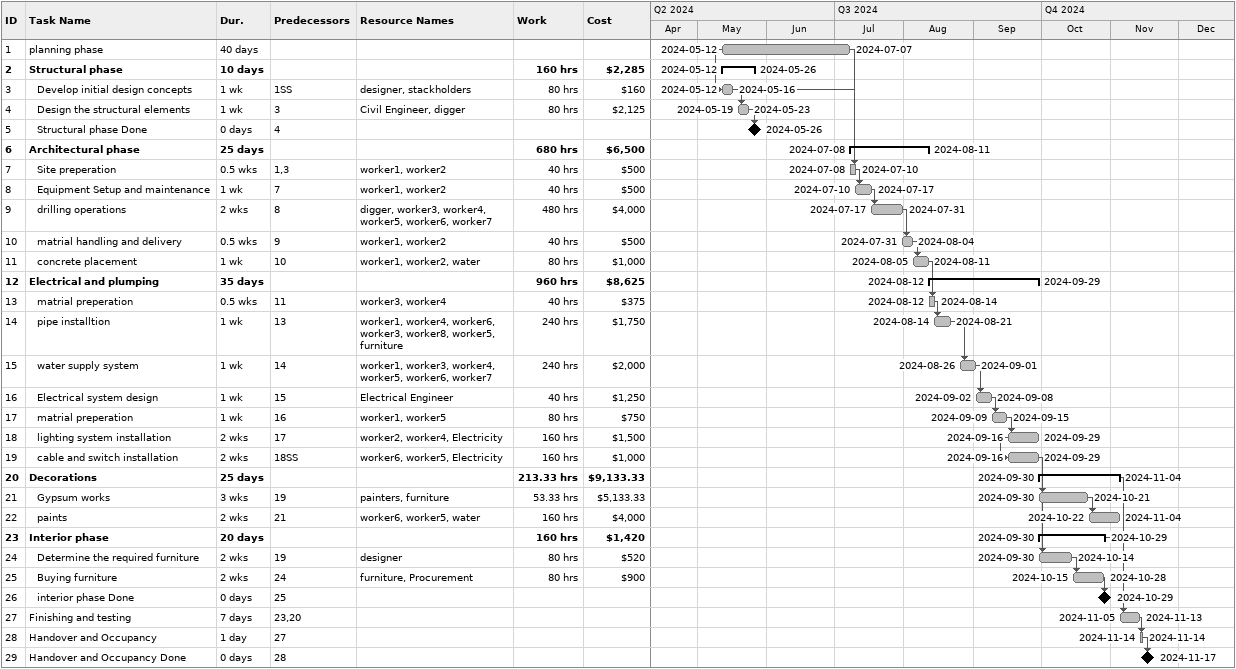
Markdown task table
| ID | Level | Task | Duration | Start | Finish | Predecessors | Resources | Work (h) | Cost ($) |
|---|---|---|---|---|---|---|---|---|---|
| 1 | 1 | planning phase | 40d | 2024-05-12 | 2024-07-07 |  |  |  |  |
| 2 | 1 | **Structural phase** | 10d | 2024-05-12 | 2024-05-26 |  |  | 160 | 2285 |
| 3 | 2 | Develop initial design concepts | 1w | 2024-05-12 | 2024-05-16 | 1SS | designer, stackholders | 80 | 160 |
| 4 | 2 | Design the structural elements | 1w | 2024-05-19 | 2024-05-23 | 3 | Civil Engineer, digger | 80 | 2125 |
| 5 | 2 | Structural phase Done | 0d | 2024-05-26 | 2024-05-26 | 4 |  |  |  |
| 6 | 1 | **Architectural phase** | 25d | 2024-07-08 | 2024-08-11 |  |  | 680 | 6500 |
| 7 | 2 | Site preperation | 0.5w | 2024-07-08 | 2024-07-10 | 1, 3 | worker1, worker2 | 40 | 500 |
| 8 | 2 | Equipment Setup and maintenance | 1w | 2024-07-10 | 2024-07-17 | 7 | worker1, worker2 | 40 | 500 |
| 9 | 2 | drilling operations | 2w | 2024-07-17 | 2024-07-31 | 8 | digger, worker3, worker4, worker5, worker6, worker7 | 480 | 4000 |
| 10 | 2 | matrial handling and delivery | 0.5w | 2024-07-31 | 2024-08-04 | 9 | worker1, worker2 | 40 | 500 |
| 11 | 2 | concrete placement | 1w | 2024-08-05 | 2024-08-11 | 10 | worker1, worker2, water | 80 | 1000 |
| 12 | 1 | **Electrical and plumping** | 35d | 2024-08-12 | 2024-09-29 |  |  | 960 | 8625 |
| 13 | 2 | matrial preperation | 0.5w | 2024-08-12 | 2024-08-14 | 11 | worker3, worker4 | 40 | 375 |
| 14 | 2 | pipe installtion | 1w | 2024-08-14 | 2024-08-21 | 13 | worker1, worker4, worker6, worker3, worker8, worker5, furniture | 240 | 1750 |
| 15 | 2 | water supply system | 1w | 2024-08-26 | 2024-09-01 | 14 | worker1, worker3, worker4, worker5, worker6, worker7 | 240 | 2000 |
| 16 | 2 | Electrical system design | 1w | 2024-09-02 | 2024-09-08 | 15 | Electrical Engineer | 40 | 1250 |
| 17 | 2 | matrial preperation | 1w | 2024-09-09 | 2024-09-15 | 16 | worker1, worker5 | 80 | 750 |
| 18 | 2 | lighting system installation | 2w | 2024-09-16 | 2024-09-29 | 17 | worker2, worker4, Electricity | 160 | 1500 |
| 19 | 2 | cable and switch installation | 2w | 2024-09-16 | 2024-09-29 | 18SS | worker6, worker5, Electricity | 160 | 1000 |
| 20 | 1 | **Decorations** | 25d | 2024-09-30 | 2024-11-04 |  |  | 213.33 | 9133.33 |
| 21 | 2 | Gypsum works | 3w | 2024-09-30 | 2024-10-21 | 19 | painters, furniture | 53.33 | 5133.33 |
| 22 | 2 | paints | 2w | 2024-10-22 | 2024-11-04 | 21 | worker6, worker5, water | 160 | 4000 |
| 23 | 1 | **Interior phase** | 20d | 2024-09-30 | 2024-10-29 |  |  | 160 | 1420 |
| 24 | 2 | Determine the required furniture | 2w | 2024-09-30 | 2024-10-14 | 19 | designer | 80 | 520 |
| 25 | 2 | Buying furniture | 2w | 2024-10-15 | 2024-10-28 | 24 | furniture, Procurement | 80 | 900 |
| 26 | 2 | interior phase Done | 0d | 2024-10-29 | 2024-10-29 | 25 |  |  |  |
| 27 | 1 | Finishing and testing | 7d | 2024-11-05 | 2024-11-13 | 23, 20 |  |  |  |
| 28 | 1 | Handover and Occupancy | 1d | 2024-11-14 | 2024-11-14 | 27 |  |  |  |
| 29 | 1 | Handover and Occupancy Done | 0d | 2024-11-17 | 2024-11-17 | 28 |  |  |  |
